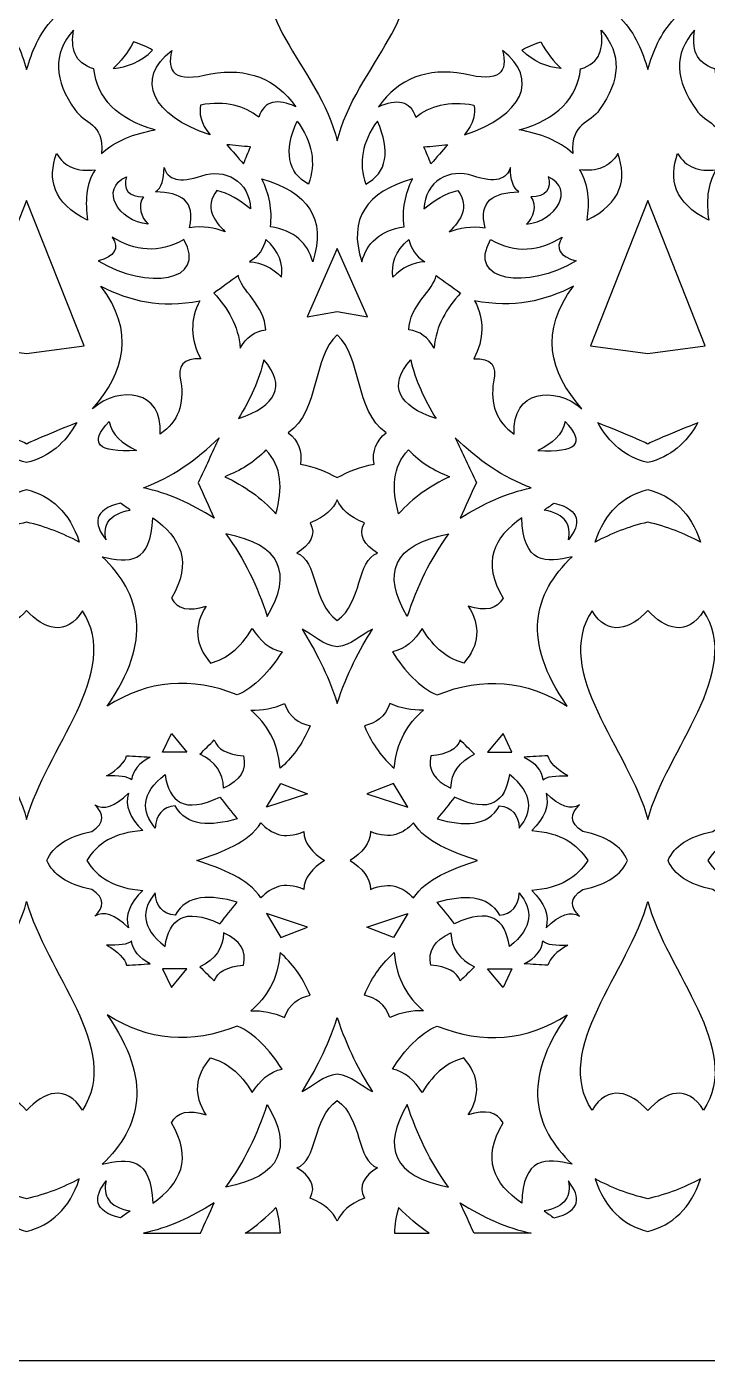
# Model space of a CAD drawing. Header units: millimetres. Extents: x -515 to 485, y -490 to 510.
# Drawn here: x -161 to 160, y -490 to 139 of the extents above; entities that cross this region are included whole.
import ezdxf

# ---------------------------------------------------------------- set-up
doc = ezdxf.new("R2010")
doc.units = ezdxf.units.MM
doc.layers.add('Plan 1', color=7, linetype='Continuous')

msp = doc.modelspace()

# ---------------------------------------------------------------- linework, layer by layer
at = {"layer": 'Plan 1', "color": 17}
for points, knots in [([(-514.78, 509.77), (-514.78, 509.77), (485.22, 509.77), (485.22, 509.77), (485.22, 509.77), (485.22, 509.77), (485.22, -490.23), (485.22, -490.23), (485.22, -490.23), (485.22, -490.23), (-514.78, -490.23), (-514.78, -490.23), (-514.78, -490.23), (-514.78, -490.23), (-514.78, 509.77), (-514.78, 509.77)], [0, 0, 0, 0, 0.2, 0.2, 0.2, 0.2, 0.4, 0.4, 0.4, 0.4, 0.6, 0.6, 0.6, 0.6, 1, 1, 1, 1]), ([(-14.78, 165.11), (-8.68, 157.32), (4.66, 156.76), (10.3, 171.45), (10.3, 171.45), (33.6, 149.54), (-6.76, 119.37), (-14.78, 85.06), (-14.78, 85.06), (-22.8, 119.37), (-63.15, 149.54), (-39.87, 171.45), (-39.87, 171.45), (-34.21, 156.76), (-20.89, 157.32), (-14.78, 165.11)], [0, 0, 0, 0, 0.2, 0.2, 0.2, 0.2, 0.4, 0.4, 0.4, 0.4, 0.6, 0.6, 0.6, 0.6, 1, 1, 1, 1]), ([(-161.45, 149.57), (-158.51, 146.48), (-154.88, 143.83), (-148.78, 142.81), (-148.78, 142.81), (-155.8, 135.46), (-158.89, 127.18), (-161.45, 118.76), (-161.45, 118.76), (-164, 127.18), (-167.09, 135.46), (-174.11, 142.81), (-174.11, 142.81), (-168.01, 143.83), (-164.38, 146.48), (-161.45, 149.57)], [0, 0, 0, 0, 0.2, 0.2, 0.2, 0.2, 0.4, 0.4, 0.4, 0.4, 0.6, 0.6, 0.6, 0.6, 1, 1, 1, 1]), ([(131.89, 149.57), (134.82, 146.48), (138.45, 143.83), (144.56, 142.81), (144.56, 142.81), (137.54, 135.46), (134.43, 127.18), (131.89, 118.76), (131.89, 118.76), (129.34, 127.18), (126.23, 135.46), (119.21, 142.81), (119.21, 142.81), (125.32, 143.83), (128.95, 146.48), (131.89, 149.57)], [0, 0, 0, 0, 0.2, 0.2, 0.2, 0.2, 0.4, 0.4, 0.4, 0.4, 0.6, 0.6, 0.6, 0.6, 1, 1, 1, 1]), ([(-139.34, 137.36), (-140.64, 128.89), (-139.1, 121.9), (-129.69, 118.98), (-129.69, 118.98), (-128.03, 105.19), (-118.88, 95.32), (-100.71, 90.23), (-100.71, 90.23), (-110.74, 88.54), (-119.42, 85.14), (-126.04, 79.1), (-126.04, 79.1), (-124.94, 94.05), (-134.44, 92.96), (-138.63, 99.86), (-138.63, 99.86), (-148.52, 113.52), (-149.37, 126.09), (-139.34, 137.36)], [0, 0, 0, 0, 0.166667, 0.166667, 0.166667, 0.166667, 0.333333, 0.333333, 0.333333, 0.333333, 0.5, 0.5, 0.5, 0.5, 0.666667, 0.666667, 0.666667, 0.666667, 1, 1, 1, 1]), ([(109.79, 137.36), (111.08, 128.89), (109.54, 121.9), (100.13, 118.98), (100.13, 118.98), (98.47, 105.19), (89.33, 95.32), (71.14, 90.23), (71.14, 90.23), (81.18, 88.54), (89.85, 85.14), (96.48, 79.1), (96.48, 79.1), (95.39, 94.05), (104.87, 92.96), (109.06, 99.86), (109.06, 99.86), (118.96, 113.52), (119.83, 126.09), (109.79, 137.36)], [0, 0, 0, 0, 0.166667, 0.166667, 0.166667, 0.166667, 0.333333, 0.333333, 0.333333, 0.333333, 0.5, 0.5, 0.5, 0.5, 0.666667, 0.666667, 0.666667, 0.666667, 1, 1, 1, 1]), ([(153.98, 137.36), (152.69, 128.89), (154.24, 121.9), (163.64, 118.98), (163.64, 118.98), (165.3, 105.19), (174.45, 95.32), (192.63, 90.23), (192.63, 90.23), (182.6, 88.54), (173.92, 85.14), (167.29, 79.1), (167.29, 79.1), (168.38, 94.05), (158.9, 92.96), (154.71, 99.86), (154.71, 99.86), (144.81, 113.52), (143.95, 126.09), (153.98, 137.36)], [0, 0, 0, 0, 0.166667, 0.166667, 0.166667, 0.166667, 0.333333, 0.333333, 0.333333, 0.333333, 0.5, 0.5, 0.5, 0.5, 0.666667, 0.666667, 0.666667, 0.666667, 1, 1, 1, 1]), ([(-110.92, 131.74), (-107.29, 130.66), (-104.38, 129.34), (-101.99, 127.89), (-101.99, 127.89), (-107.63, 122.11), (-113.95, 119.89), (-120.57, 119.29), (-120.57, 119.29), (-117.14, 122.42), (-113.85, 126.36), (-110.92, 131.74)], [0, 0, 0, 0, 0.25, 0.25, 0.25, 0.25, 0.5, 0.5, 0.5, 0.5, 1, 1, 1, 1]), ([(-92.87, 127.73), (-110.36, 114.22), (-102.52, 97.11), (-74.82, 87.86), (-74.82, 87.86), (-79.5, 93.45), (-79.97, 98.17), (-79.36, 101.94), (-79.36, 101.94), (-67.18, 104.29), (-58.68, 101.46), (-51.84, 96.32), (-51.84, 96.32), (-49.11, 104.24), (-42.9, 105.12), (-34.34, 101.2), (-34.34, 101.2), (-43.82, 114.49), (-57.18, 119.66), (-74.46, 116.76), (-74.46, 116.76), (-91.79, 112.19), (-95.44, 117.67), (-92.87, 127.73)], [0, 0, 0, 0, 0.142857, 0.142857, 0.142857, 0.142857, 0.285714, 0.285714, 0.285714, 0.285714, 0.428571, 0.428571, 0.428571, 0.428571, 0.571429, 0.571429, 0.571429, 0.571429, 0.714286, 0.714286, 0.714286, 0.714286, 1, 1, 1, 1]), ([(63.3, 127.73), (80.81, 114.22), (72.96, 97.11), (45.25, 87.86), (45.25, 87.86), (49.94, 93.45), (50.41, 98.17), (49.81, 101.94), (49.81, 101.94), (37.63, 104.29), (29.12, 101.46), (22.28, 96.32), (22.28, 96.32), (19.55, 104.24), (13.35, 105.12), (4.78, 101.2), (4.78, 101.2), (14.26, 114.49), (27.63, 119.66), (44.89, 116.76), (44.89, 116.76), (62.24, 112.19), (65.89, 117.67), (63.3, 127.73)], [0, 0, 0, 0, 0.142857, 0.142857, 0.142857, 0.142857, 0.285714, 0.285714, 0.285714, 0.285714, 0.428571, 0.428571, 0.428571, 0.428571, 0.571429, 0.571429, 0.571429, 0.571429, 0.714286, 0.714286, 0.714286, 0.714286, 1, 1, 1, 1]), ([(81.35, 131.74), (77.73, 130.66), (74.83, 129.34), (72.42, 127.89), (72.42, 127.89), (78.07, 122.11), (84.39, 119.89), (91.01, 119.29), (91.01, 119.29), (87.59, 122.42), (84.29, 126.36), (81.35, 131.74)], [0, 0, 0, 0, 0.25, 0.25, 0.25, 0.25, 0.5, 0.5, 0.5, 0.5, 1, 1, 1, 1]), ([(-33.75, 94.43), (-40.09, 80.08), (-38.28, 70.16), (-28.33, 64.63), (-28.33, 64.63), (-24.7, 74.57), (-26.51, 84.5), (-33.75, 94.43)], [0, 0, 0, 0, 0.333333, 0.333333, 0.333333, 0.333333, 1, 1, 1, 1]), ([(4.19, 94.43), (10.53, 80.08), (8.72, 70.16), (-1.24, 64.63), (-1.24, 64.63), (-4.86, 74.57), (-3.05, 84.5), (4.19, 94.43)], [0, 0, 0, 0, 0.333333, 0.333333, 0.333333, 0.333333, 1, 1, 1, 1]), ([(-66.96, 83.27), (-63.23, 82.93), (-59.48, 82.58), (-55.75, 82.22), (-55.75, 82.22), (-56.84, 79.58), (-57.94, 76.91), (-59.04, 74.25), (-59.04, 74.25), (-61.69, 77.26), (-64.33, 80.27), (-66.96, 83.27)], [0, 0, 0, 0, 0.25, 0.25, 0.25, 0.25, 0.5, 0.5, 0.5, 0.5, 1, 1, 1, 1]), ([(37.4, 83.27), (33.66, 82.93), (29.92, 82.58), (26.18, 82.22), (26.18, 82.22), (27.29, 79.58), (28.39, 76.91), (29.49, 74.25), (29.49, 74.25), (32.13, 77.26), (34.77, 80.27), (37.4, 83.27)], [0, 0, 0, 0, 0.25, 0.25, 0.25, 0.25, 0.5, 0.5, 0.5, 0.5, 1, 1, 1, 1]), ([(-147.34, 79.06), (-151.59, 66.97), (-149.32, 56.03), (-132.68, 47.61), (-132.68, 47.61), (-133.8, 56.13), (-133.66, 64.33), (-129.11, 71.48), (-129.11, 71.48), (-137.45, 70.32), (-143.53, 72.85), (-147.34, 79.06)], [0, 0, 0, 0, 0.25, 0.25, 0.25, 0.25, 0.5, 0.5, 0.5, 0.5, 1, 1, 1, 1]), ([(117.78, 79.06), (122.04, 66.97), (119.76, 56.03), (103.12, 47.61), (103.12, 47.61), (104.23, 56.13), (104.1, 64.33), (99.56, 71.48), (99.56, 71.48), (107.89, 70.32), (113.97, 72.85), (117.78, 79.06)], [0, 0, 0, 0, 0.25, 0.25, 0.25, 0.25, 0.5, 0.5, 0.5, 0.5, 1, 1, 1, 1]), ([(145.99, 79.06), (141.73, 66.97), (144.01, 56.03), (160.66, 47.61), (160.66, 47.61), (159.54, 56.13), (159.67, 64.33), (164.21, 71.48), (164.21, 71.48), (155.88, 70.32), (149.81, 72.85), (145.99, 79.06)], [0, 0, 0, 0, 0.25, 0.25, 0.25, 0.25, 0.5, 0.5, 0.5, 0.5, 1, 1, 1, 1]), ([(-96.57, 72.51), (-96.5, 66.83), (-97.84, 62.97), (-100.57, 60.96), (-100.57, 60.96), (-88.46, 60.86), (-81.47, 56.61), (-84.59, 44.11), (-84.59, 44.11), (-78.01, 45.03), (-72.59, 44.01), (-67.68, 42.16), (-67.68, 42.16), (-73.28, 47.81), (-77.45, 53.73), (-71.68, 61.68), (-71.68, 61.68), (-66.04, 60.33), (-60.78, 57.1), (-55.69, 52.99), (-55.69, 52.99), (-56.25, 66.25), (-67.92, 72.4), (-78.79, 68.53), (-78.79, 68.53), (-89.52, 64.99), (-94.88, 66.88), (-96.57, 72.51)], [0, 0, 0, 0, 0.125, 0.125, 0.125, 0.125, 0.25, 0.25, 0.25, 0.25, 0.375, 0.375, 0.375, 0.375, 0.5, 0.5, 0.5, 0.5, 0.625, 0.625, 0.625, 0.625, 0.75, 0.75, 0.75, 0.75, 1, 1, 1, 1]), ([(67.01, 72.51), (66.93, 66.83), (68.27, 62.97), (71.01, 60.96), (71.01, 60.96), (58.9, 60.86), (51.9, 56.61), (55.04, 44.11), (55.04, 44.11), (48.45, 45.03), (43.02, 44.01), (38.13, 42.16), (38.13, 42.16), (43.71, 47.81), (47.88, 53.73), (42.13, 61.68), (42.13, 61.68), (36.47, 60.33), (31.21, 57.1), (26.13, 52.99), (26.13, 52.99), (26.7, 66.25), (38.35, 72.4), (49.24, 68.53), (49.24, 68.53), (59.96, 64.99), (65.32, 66.88), (67.01, 72.51)], [0, 0, 0, 0, 0.125, 0.125, 0.125, 0.125, 0.25, 0.25, 0.25, 0.25, 0.375, 0.375, 0.375, 0.375, 0.5, 0.5, 0.5, 0.5, 0.625, 0.625, 0.625, 0.625, 0.75, 0.75, 0.75, 0.75, 1, 1, 1, 1]), ([(-114.35, 68.18), (-127.23, 62.23), (-118.26, 47.23), (-104.12, 45.78), (-104.12, 45.78), (-107.21, 48.77), (-109.34, 54.4), (-106.27, 58.71), (-106.27, 58.71), (-113.23, 58.27), (-116.15, 62.63), (-114.35, 68.18)], [0, 0, 0, 0, 0.25, 0.25, 0.25, 0.25, 0.5, 0.5, 0.5, 0.5, 1, 1, 1, 1]), ([(-50.34, 67.1), (-46.9, 60.01), (-45.27, 52.56), (-46.35, 44.55), (-46.35, 44.55), (-34.89, 42.72), (-28.78, 36.8), (-26.35, 28.07), (-26.35, 28.07), (-19.79, 48.43), (-28.67, 60.99), (-50.34, 67.1)], [0, 0, 0, 0, 0.25, 0.25, 0.25, 0.25, 0.5, 0.5, 0.5, 0.5, 1, 1, 1, 1]), ([(20.79, 67.1), (17.34, 60.01), (15.73, 52.56), (16.79, 44.55), (16.79, 44.55), (5.33, 42.72), (-0.77, 36.8), (-3.2, 28.07), (-3.2, 28.07), (-9.77, 48.43), (-0.89, 60.99), (20.79, 67.1)], [0, 0, 0, 0, 0.25, 0.25, 0.25, 0.25, 0.5, 0.5, 0.5, 0.5, 1, 1, 1, 1]), ([(84.79, 68.18), (97.67, 62.23), (88.71, 47.23), (74.57, 45.78), (74.57, 45.78), (77.65, 48.77), (79.78, 54.4), (76.71, 58.71), (76.71, 58.71), (83.68, 58.27), (86.58, 62.63), (84.79, 68.18)], [0, 0, 0, 0, 0.25, 0.25, 0.25, 0.25, 0.5, 0.5, 0.5, 0.5, 1, 1, 1, 1]), ([(-134.34, -11.67), (-134.34, -11.67), (-161.45, -15.28), (-161.45, -15.28), (-161.45, -15.28), (-161.45, -15.28), (-188.56, -11.67), (-188.56, -11.67), (-188.56, -11.67), (-188.56, -11.67), (-161.45, 56.98), (-161.45, 56.98), (-161.45, 56.98), (-161.45, 56.98), (-134.34, -11.67), (-134.34, -11.67)], [0, 0, 0, 0, 0.2, 0.2, 0.2, 0.2, 0.4, 0.4, 0.4, 0.4, 0.6, 0.6, 0.6, 0.6, 1, 1, 1, 1]), ([(158.99, -11.67), (158.99, -11.67), (131.89, -15.28), (131.89, -15.28), (131.89, -15.28), (131.89, -15.28), (104.79, -11.67), (104.79, -11.67), (104.79, -11.67), (104.79, -11.67), (131.89, 56.98), (131.89, 56.98), (131.89, 56.98), (131.89, 56.98), (158.99, -11.67), (158.99, -11.67)], [0, 0, 0, 0, 0.2, 0.2, 0.2, 0.2, 0.4, 0.4, 0.4, 0.4, 0.6, 0.6, 0.6, 0.6, 1, 1, 1, 1]), ([(-127.67, 28.43), (-119.81, 30.55), (-117.58, 34.3), (-121.02, 39.63), (-121.02, 39.63), (-110.26, 33.24), (-99.11, 31.62), (-87.24, 38.55), (-87.24, 38.55), (-75.66, 18.37), (-104.6, 14.81), (-127.67, 28.43)], [0, 0, 0, 0, 0.25, 0.25, 0.25, 0.25, 0.5, 0.5, 0.5, 0.5, 1, 1, 1, 1]), ([(-41.03, 20.84), (-45.5, 25.32), (-50.52, 27.74), (-56.13, 28.07), (-56.13, 28.07), (-51.7, 30.8), (-49.6, 34.46), (-48.57, 38.55), (-48.57, 38.55), (-41.92, 32.91), (-40.33, 26.96), (-41.03, 20.84)], [0, 0, 0, 0, 0.25, 0.25, 0.25, 0.25, 0.5, 0.5, 0.5, 0.5, 1, 1, 1, 1]), ([(11.46, 20.84), (15.93, 25.32), (20.97, 27.74), (26.57, 28.07), (26.57, 28.07), (22.15, 30.8), (20.05, 34.46), (19.02, 38.55), (19.02, 38.55), (12.37, 32.91), (10.77, 26.96), (11.46, 20.84)], [0, 0, 0, 0, 0.25, 0.25, 0.25, 0.25, 0.5, 0.5, 0.5, 0.5, 1, 1, 1, 1]), ([(98.12, 28.43), (90.25, 30.55), (88.03, 34.3), (91.45, 39.63), (91.45, 39.63), (80.71, 33.24), (69.56, 31.62), (57.68, 38.55), (57.68, 38.55), (46.09, 18.37), (75.04, 14.81), (98.12, 28.43)], [0, 0, 0, 0, 0.25, 0.25, 0.25, 0.25, 0.5, 0.5, 0.5, 0.5, 1, 1, 1, 1]), ([(-14.78, 34.22), (-14.78, 34.22), (-0.54, 2.07), (-0.54, 2.07), (-0.54, 2.07), (-0.54, 2.07), (-14.78, 4.6), (-14.78, 4.6), (-14.78, 4.6), (-14.78, 4.6), (-29.02, 2.07), (-29.02, 2.07), (-29.02, 2.07), (-29.02, 2.07), (-14.78, 34.22), (-14.78, 34.22)], [0, 0, 0, 0, 0.2, 0.2, 0.2, 0.2, 0.4, 0.4, 0.4, 0.4, 0.6, 0.6, 0.6, 0.6, 1, 1, 1, 1]), ([(-73.02, 13.27), (-69.18, 16.04), (-65.3, 18.8), (-61.47, 21.57), (-61.47, 21.57), (-60.66, 14.92), (-48.77, 7.32), (-48.57, -4.08), (-48.57, -4.08), (-53.69, -4.67), (-57.71, -7.58), (-60.58, -12.75), (-60.58, -12.75), (-61.37, -1.89), (-66.58, 6.08), (-73.02, 13.27)], [0, 0, 0, 0, 0.2, 0.2, 0.2, 0.2, 0.4, 0.4, 0.4, 0.4, 0.6, 0.6, 0.6, 0.6, 1, 1, 1, 1]), ([(43.46, 13.27), (39.61, 16.04), (35.76, 18.8), (31.9, 21.57), (31.9, 21.57), (31.09, 14.92), (19.21, 7.32), (19.02, -4.08), (19.02, -4.08), (24.15, -4.67), (28.15, -7.58), (31.02, -12.75), (31.02, -12.75), (31.8, -1.89), (37.01, 6.08), (43.46, 13.27)], [0, 0, 0, 0, 0.2, 0.2, 0.2, 0.2, 0.4, 0.4, 0.4, 0.4, 0.6, 0.6, 0.6, 0.6, 1, 1, 1, 1]), ([(-79.25, -17.81), (-84.19, -8.43), (-84.34, 0.73), (-79.69, 9.65), (-79.69, 9.65), (-98.09, 5.98), (-113.02, 9.6), (-126.34, 16.52), (-126.34, 16.52), (-110.3, -4.76), (-114.77, -23.69), (-130.35, -41.3), (-130.35, -41.3), (-117.54, -30.24), (-96.96, -32.53), (-98.35, -53.22), (-98.35, -53.22), (-89.7, -47.46), (-87.07, -38.99), (-88.58, -28.65), (-88.58, -28.65), (-90.56, -20.9), (-87.45, -17.29), (-79.25, -17.81)], [0, 0, 0, 0, 0.142857, 0.142857, 0.142857, 0.142857, 0.285714, 0.285714, 0.285714, 0.285714, 0.428571, 0.428571, 0.428571, 0.428571, 0.571429, 0.571429, 0.571429, 0.571429, 0.714286, 0.714286, 0.714286, 0.714286, 1, 1, 1, 1]), ([(49.68, -17.81), (54.63, -8.43), (54.78, 0.73), (50.12, 9.65), (50.12, 9.65), (68.54, 5.98), (83.46, 9.6), (96.79, 16.52), (96.79, 16.52), (80.73, -4.76), (85.21, -23.69), (100.79, -41.3), (100.79, -41.3), (87.97, -30.24), (67.4, -32.53), (68.79, -53.22), (68.79, -53.22), (60.13, -47.46), (57.5, -38.99), (59.01, -28.65), (59.01, -28.65), (60.99, -20.9), (57.87, -17.29), (49.68, -17.81)], [0, 0, 0, 0, 0.142857, 0.142857, 0.142857, 0.142857, 0.285714, 0.285714, 0.285714, 0.285714, 0.428571, 0.428571, 0.428571, 0.428571, 0.571429, 0.571429, 0.571429, 0.571429, 0.714286, 0.714286, 0.714286, 0.714286, 1, 1, 1, 1]), ([(-14.78, -6.44), (-3.06, -16.84), (-6.59, -42.23), (8.31, -52.62), (8.31, -52.62), (3.58, -56.42), (1.67, -61.35), (2.59, -67.44), (2.59, -67.44), (-3.84, -68.53), (-9.48, -70.88), (-14.78, -73.8), (-14.78, -73.8), (-20.08, -70.88), (-25.73, -68.53), (-32.15, -67.44), (-32.15, -67.44), (-31.23, -61.35), (-33.13, -56.42), (-37.88, -52.62), (-37.88, -52.62), (-22.98, -42.23), (-26.51, -16.84), (-14.78, -6.44)], [0, 0, 0, 0, 0.142857, 0.142857, 0.142857, 0.142857, 0.285714, 0.285714, 0.285714, 0.285714, 0.428571, 0.428571, 0.428571, 0.428571, 0.571429, 0.571429, 0.571429, 0.571429, 0.714286, 0.714286, 0.714286, 0.714286, 1, 1, 1, 1]), ([(-49.46, -18.18), (-38.61, -30.76), (-43.51, -39.83), (-61.47, -45.98), (-61.47, -45.98), (-55.87, -36.93), (-51.66, -27.7), (-49.46, -18.18)], [0, 0, 0, 0, 0.333333, 0.333333, 0.333333, 0.333333, 1, 1, 1, 1]), ([(19.91, -18.18), (9.05, -30.76), (13.95, -39.83), (31.9, -45.98), (31.9, -45.98), (26.32, -36.93), (22.1, -27.7), (19.91, -18.18)], [0, 0, 0, 0, 0.333333, 0.333333, 0.333333, 0.333333, 1, 1, 1, 1]), ([(-161.45, -66.67), (-150.66, -64.1), (-143.09, -57.37), (-137.77, -47.79), (-137.77, -47.79), (-137.77, -47.79), (-161.45, -57.34), (-161.45, -57.83), (-161.45, -57.83), (-161.45, -57.34), (-185.12, -47.79), (-185.12, -47.79), (-185.12, -47.79), (-179.8, -57.37), (-172.24, -64.1), (-161.45, -66.67)], [0, 0, 0, 0, 0.2, 0.2, 0.2, 0.2, 0.4, 0.4, 0.4, 0.4, 0.6, 0.6, 0.6, 0.6, 1, 1, 1, 1]), ([(-122.49, -47.32), (-132.29, -57.58), (-127.98, -62.12), (-109.57, -60.93), (-109.57, -60.93), (-116.29, -57.79), (-121.27, -53.65), (-122.49, -47.32)], [0, 0, 0, 0, 0.333333, 0.333333, 0.333333, 0.333333, 1, 1, 1, 1]), ([(92.94, -47.32), (102.73, -57.58), (98.42, -62.12), (80.01, -60.93), (80.01, -60.93), (86.72, -57.79), (91.72, -53.65), (92.94, -47.32)], [0, 0, 0, 0, 0.333333, 0.333333, 0.333333, 0.333333, 1, 1, 1, 1]), ([(131.89, -66.67), (142.69, -64.1), (150.24, -57.37), (155.56, -47.79), (155.56, -47.79), (155.56, -47.79), (131.89, -57.34), (131.89, -57.83), (131.89, -57.83), (131.89, -57.34), (108.22, -47.79), (108.22, -47.79), (108.22, -47.79), (113.54, -57.37), (121.08, -64.1), (131.89, -66.67)], [0, 0, 0, 0, 0.2, 0.2, 0.2, 0.2, 0.4, 0.4, 0.4, 0.4, 0.6, 0.6, 0.6, 0.6, 1, 1, 1, 1]), ([(-70.49, -54.96), (-81.34, -65.53), (-93.15, -73.77), (-106.33, -78.62), (-106.33, -78.62), (-94.76, -81.02), (-83.66, -86.08), (-72.84, -92.94), (-72.84, -92.94), (-75.4, -87.37), (-77.93, -81.79), (-80.48, -76.22), (-80.48, -76.22), (-77.15, -69.13), (-73.82, -62.04), (-70.49, -54.96)], [0, 0, 0, 0, 0.2, 0.2, 0.2, 0.2, 0.4, 0.4, 0.4, 0.4, 0.6, 0.6, 0.6, 0.6, 1, 1, 1, 1]), ([(40.94, -54.96), (51.78, -65.53), (63.58, -73.77), (76.78, -78.62), (76.78, -78.62), (65.2, -81.02), (54.08, -86.08), (43.29, -92.94), (43.29, -92.94), (45.83, -87.37), (48.38, -81.79), (50.92, -76.22), (50.92, -76.22), (47.59, -69.13), (44.27, -62.04), (40.94, -54.96)], [0, 0, 0, 0, 0.2, 0.2, 0.2, 0.2, 0.4, 0.4, 0.4, 0.4, 0.6, 0.6, 0.6, 0.6, 1, 1, 1, 1]), ([(-67.86, -73.35), (-60.7, -70.52), (-54.03, -66.71), (-48.45, -60.7), (-48.45, -60.7), (-40.73, -68.58), (-40.53, -79.09), (-43.76, -90.8), (-43.76, -90.8), (-50.62, -83.39), (-58.64, -77.58), (-67.86, -73.35)], [0, 0, 0, 0, 0.25, 0.25, 0.25, 0.25, 0.5, 0.5, 0.5, 0.5, 1, 1, 1, 1]), ([(38.29, -73.35), (31.14, -70.52), (24.48, -66.71), (18.9, -60.7), (18.9, -60.7), (11.16, -68.58), (10.97, -79.09), (14.2, -90.8), (14.2, -90.8), (21.05, -83.39), (29.09, -77.58), (38.29, -73.35)], [0, 0, 0, 0, 0.25, 0.25, 0.25, 0.25, 0.5, 0.5, 0.5, 0.5, 1, 1, 1, 1]), ([(-161.45, -94.84), (-152.29, -96.87), (-144.19, -100.23), (-136.61, -104.18), (-136.61, -104.18), (-141.14, -90.12), (-149.85, -82.54), (-161.45, -79.33), (-161.45, -79.33), (-173.04, -82.54), (-181.75, -90.12), (-186.28, -104.18), (-186.28, -104.18), (-178.7, -100.23), (-170.61, -96.87), (-161.45, -94.84)], [0, 0, 0, 0, 0.2, 0.2, 0.2, 0.2, 0.4, 0.4, 0.4, 0.4, 0.6, 0.6, 0.6, 0.6, 1, 1, 1, 1]), ([(131.89, -94.84), (141.05, -96.87), (149.14, -100.23), (156.73, -104.18), (156.73, -104.18), (152.2, -90.12), (143.47, -82.54), (131.89, -79.33), (131.89, -79.33), (120.3, -82.54), (111.58, -90.12), (107.04, -104.18), (107.04, -104.18), (114.64, -100.23), (122.72, -96.87), (131.89, -94.84)], [0, 0, 0, 0, 0.2, 0.2, 0.2, 0.2, 0.4, 0.4, 0.4, 0.4, 0.6, 0.6, 0.6, 0.6, 1, 1, 1, 1]), ([(-123.97, -103.22), (-129.95, -95.45), (-130.05, -89.07), (-117.2, -85.79), (-117.2, -85.79), (-115.65, -86.88), (-114.07, -88.01), (-112.52, -89.11), (-112.52, -89.11), (-122.95, -90.96), (-125.3, -96.27), (-123.97, -103.22)], [0, 0, 0, 0, 0.25, 0.25, 0.25, 0.25, 0.5, 0.5, 0.5, 0.5, 1, 1, 1, 1]), ([(-14.78, -84.34), (-12.73, -88.44), (-9.48, -92.28), (-1.93, -95.1), (-1.93, -95.1), (-5.16, -100.96), (-1.93, -105.5), (4.24, -109.45), (4.24, -109.45), (-5.63, -112.87), (-2.85, -132.55), (-14.78, -141.23), (-14.78, -141.23), (-26.71, -132.55), (-23.93, -112.87), (-33.81, -109.45), (-33.81, -109.45), (-27.63, -105.5), (-24.4, -100.96), (-27.63, -95.1), (-27.63, -95.1), (-20.08, -92.28), (-16.83, -88.44), (-14.78, -84.34)], [0, 0, 0, 0, 0.142857, 0.142857, 0.142857, 0.142857, 0.285714, 0.285714, 0.285714, 0.285714, 0.428571, 0.428571, 0.428571, 0.428571, 0.571429, 0.571429, 0.571429, 0.571429, 0.714286, 0.714286, 0.714286, 0.714286, 1, 1, 1, 1]), ([(94.41, -103.22), (100.38, -95.45), (100.48, -89.07), (87.65, -85.79), (87.65, -85.79), (86.08, -86.88), (84.52, -88.01), (82.95, -89.11), (82.95, -89.11), (93.38, -90.96), (95.73, -96.27), (94.41, -103.22)], [0, 0, 0, 0, 0.25, 0.25, 0.25, 0.25, 0.5, 0.5, 0.5, 0.5, 1, 1, 1, 1]), ([(-101.92, -92.71), (-102.49, -114.43), (-113.37, -114.31), (-125.74, -111.09), (-125.74, -111.09), (-107.47, -128.73), (-101.69, -150.54), (-123.39, -181.55), (-123.39, -181.55), (-104.08, -169.31), (-83.61, -167.55), (-61.97, -176.3), (-61.97, -176.3), (-53.59, -172.77), (-46.85, -165.28), (-40.83, -156), (-40.83, -156), (-46.85, -154.86), (-51.26, -150.64), (-54.93, -145.03), (-54.93, -145.03), (-60.66, -154.49), (-67.32, -159.42), (-74.62, -161.25), (-74.62, -161.25), (-81.96, -152.67), (-82.64, -143.74), (-76.67, -134.5), (-76.67, -134.5), (-84.89, -137.06), (-90.38, -135.78), (-93.11, -130.68), (-93.11, -130.68), (-82.84, -113.72), (-88.7, -102.01), (-101.92, -92.71)], [0, 0, 0, 0, 0.1, 0.1, 0.1, 0.1, 0.2, 0.2, 0.2, 0.2, 0.3, 0.3, 0.3, 0.3, 0.4, 0.4, 0.4, 0.4, 0.5, 0.5, 0.5, 0.5, 0.6, 0.6, 0.6, 0.6, 0.7, 0.7, 0.7, 0.7, 0.8, 0.8, 0.8, 0.8, 1, 1, 1, 1]), ([(72.37, -92.71), (72.93, -114.43), (83.81, -114.31), (96.17, -111.09), (96.17, -111.09), (77.9, -128.73), (72.12, -150.54), (93.82, -181.55), (93.82, -181.55), (74.53, -169.31), (54.06, -167.55), (32.41, -176.3), (32.41, -176.3), (24.04, -172.77), (17.28, -165.28), (11.26, -156), (11.26, -156), (17.28, -154.86), (21.69, -150.64), (25.36, -145.03), (25.36, -145.03), (31.09, -154.49), (37.75, -159.42), (45.05, -161.25), (45.05, -161.25), (52.39, -152.67), (53.08, -143.74), (47.11, -134.5), (47.11, -134.5), (55.33, -137.06), (60.82, -135.78), (63.56, -130.68), (63.56, -130.68), (53.27, -113.72), (59.15, -102.01), (72.37, -92.71)], [0, 0, 0, 0, 0.1, 0.1, 0.1, 0.1, 0.2, 0.2, 0.2, 0.2, 0.3, 0.3, 0.3, 0.3, 0.4, 0.4, 0.4, 0.4, 0.5, 0.5, 0.5, 0.5, 0.6, 0.6, 0.6, 0.6, 0.7, 0.7, 0.7, 0.7, 0.8, 0.8, 0.8, 0.8, 1, 1, 1, 1]), ([(-67.38, -100.3), (-41.09, -105.42), (-35.78, -118.89), (-47.81, -139.31), (-47.81, -139.31), (-52.37, -125.3), (-58.64, -112.17), (-67.38, -100.3)], [0, 0, 0, 0, 0.333333, 0.333333, 0.333333, 0.333333, 1, 1, 1, 1]), ([(37.82, -100.3), (11.54, -105.42), (6.22, -118.89), (18.26, -139.31), (18.26, -139.31), (22.83, -125.3), (29.09, -112.17), (37.82, -100.3)], [0, 0, 0, 0, 0.333333, 0.333333, 0.333333, 0.333333, 1, 1, 1, 1]), ([(-161.45, -136.41), (-153.47, -145.42), (-142.64, -149.08), (-135.14, -136.66), (-135.14, -136.66), (-115.99, -165.17), (-152.67, -202.27), (-161.45, -235.06), (-161.45, -235.06), (-170.23, -202.27), (-206.9, -165.17), (-187.75, -136.66), (-187.75, -136.66), (-180.26, -149.08), (-169.43, -145.42), (-161.45, -136.41)], [0, 0, 0, 0, 0.2, 0.2, 0.2, 0.2, 0.4, 0.4, 0.4, 0.4, 0.6, 0.6, 0.6, 0.6, 1, 1, 1, 1]), ([(131.89, -136.41), (139.87, -145.42), (150.7, -149.08), (158.2, -136.66), (158.2, -136.66), (177.34, -165.17), (140.66, -202.27), (131.89, -235.06), (131.89, -235.06), (123.12, -202.27), (86.43, -165.17), (105.57, -136.66), (105.57, -136.66), (113.07, -149.08), (123.9, -145.42), (131.89, -136.41)], [0, 0, 0, 0, 0.2, 0.2, 0.2, 0.2, 0.4, 0.4, 0.4, 0.4, 0.6, 0.6, 0.6, 0.6, 1, 1, 1, 1]), ([(-14.78, -153.62), (-7.92, -152.83), (-3.69, -148.04), (1.86, -145.26), (1.86, -145.26), (-4.33, -155.15), (-10.17, -166.01), (-14.78, -180.36), (-14.78, -180.36), (-19.39, -166.01), (-25.23, -155.15), (-31.41, -145.26), (-31.41, -145.26), (-25.87, -148.04), (-21.64, -152.83), (-14.78, -153.62)], [0, 0, 0, 0, 0.2, 0.2, 0.2, 0.2, 0.4, 0.4, 0.4, 0.4, 0.6, 0.6, 0.6, 0.6, 1, 1, 1, 1]), ([(-39.66, -180.36), (-44.94, -182.68), (-50.22, -183.72), (-55.51, -183.48), (-55.51, -183.48), (-48.17, -189.85), (-42.78, -198.19), (-41.71, -210.94), (-41.71, -210.94), (-36.36, -206.07), (-31.37, -200.21), (-27.61, -190.87), (-27.61, -190.87), (-32.93, -189.52), (-37.44, -186.82), (-39.66, -180.36)], [0, 0, 0, 0, 0.2, 0.2, 0.2, 0.2, 0.4, 0.4, 0.4, 0.4, 0.6, 0.6, 0.6, 0.6, 1, 1, 1, 1]), ([(10.09, -180.36), (15.37, -182.68), (20.66, -183.72), (25.95, -183.48), (25.95, -183.48), (18.61, -189.85), (13.22, -198.19), (12.14, -210.94), (12.14, -210.94), (6.8, -206.07), (1.81, -200.21), (-1.96, -190.87), (-1.96, -190.87), (3.38, -189.52), (7.88, -186.82), (10.09, -180.36)], [0, 0, 0, 0, 0.2, 0.2, 0.2, 0.2, 0.4, 0.4, 0.4, 0.4, 0.6, 0.6, 0.6, 0.6, 1, 1, 1, 1]), ([(-93.11, -194.47), (-93.11, -194.47), (-97.24, -203.31), (-97.24, -203.31), (-97.24, -203.31), (-97.24, -203.31), (-85.77, -203.31), (-85.77, -203.31), (-85.77, -203.31), (-85.77, -203.31), (-93.11, -194.47), (-93.11, -194.47)], [0, 0, 0, 0, 0.25, 0.25, 0.25, 0.25, 0.5, 0.5, 0.5, 0.5, 1, 1, 1, 1]), ([(63.56, -194.47), (63.56, -194.47), (67.67, -203.31), (67.67, -203.31), (67.67, -203.31), (67.67, -203.31), (56.21, -203.31), (56.21, -203.31), (56.21, -203.31), (56.21, -203.31), (63.56, -194.47), (63.56, -194.47)], [0, 0, 0, 0, 0.25, 0.25, 0.25, 0.25, 0.5, 0.5, 0.5, 0.5, 1, 1, 1, 1]), ([(-68.44, -220.26), (-60.59, -216.75), (-57.47, -211.66), (-59.04, -204.98), (-59.04, -204.98), (-66.78, -204.41), (-71.37, -201.94), (-72.84, -197.56), (-72.84, -197.56), (-75.1, -199.79), (-77.35, -202.02), (-79.6, -204.25), (-79.6, -204.25), (-72.36, -207.69), (-68.64, -213.01), (-68.44, -220.26)], [0, 0, 0, 0, 0.2, 0.2, 0.2, 0.2, 0.4, 0.4, 0.4, 0.4, 0.6, 0.6, 0.6, 0.6, 1, 1, 1, 1]), ([(38.88, -220.26), (31.04, -216.75), (27.91, -211.66), (29.48, -204.98), (29.48, -204.98), (37.21, -204.41), (41.82, -201.94), (43.29, -197.56), (43.29, -197.56), (45.54, -199.79), (47.79, -202.02), (50.04, -204.25), (50.04, -204.25), (42.8, -207.69), (39.07, -213.01), (38.88, -220.26)], [0, 0, 0, 0, 0.2, 0.2, 0.2, 0.2, 0.4, 0.4, 0.4, 0.4, 0.6, 0.6, 0.6, 0.6, 1, 1, 1, 1]), ([(-103.1, -205.68), (-106.83, -205.45), (-110.54, -205.22), (-114.27, -204.98), (-114.27, -204.98), (-115.05, -208.16), (-118.18, -211.33), (-123.67, -214.53), (-123.67, -214.53), (-118.28, -214.46), (-113.37, -214.59), (-111.92, -216.44), (-111.92, -216.44), (-111.34, -211.9), (-108.38, -208.32), (-103.1, -205.68)], [0, 0, 0, 0, 0.2, 0.2, 0.2, 0.2, 0.4, 0.4, 0.4, 0.4, 0.6, 0.6, 0.6, 0.6, 1, 1, 1, 1]), ([(73.55, -205.68), (77.27, -205.45), (80.99, -205.22), (84.71, -204.98), (84.71, -204.98), (85.5, -208.16), (88.63, -211.33), (94.11, -214.53), (94.11, -214.53), (88.72, -214.46), (83.82, -214.59), (82.36, -216.44), (82.36, -216.44), (81.77, -211.9), (78.84, -208.32), (73.55, -205.68)], [0, 0, 0, 0, 0.2, 0.2, 0.2, 0.2, 0.4, 0.4, 0.4, 0.4, 0.6, 0.6, 0.6, 0.6, 1, 1, 1, 1]), ([(-96.06, -213.82), (-107.77, -222.96), (-107.07, -231.25), (-100.77, -239.13), (-100.77, -239.13), (-100.37, -232.76), (-97.24, -229.25), (-91.35, -228.62), (-91.35, -228.62), (-85.75, -238.64), (-74.64, -238.2), (-61.97, -234.84), (-61.97, -234.84), (-64.72, -231.42), (-67.46, -227.99), (-70.21, -224.55), (-70.21, -224.55), (-86.97, -232.48), (-94.18, -226.92), (-96.06, -213.82)], [0, 0, 0, 0, 0.166667, 0.166667, 0.166667, 0.166667, 0.333333, 0.333333, 0.333333, 0.333333, 0.5, 0.5, 0.5, 0.5, 0.666667, 0.666667, 0.666667, 0.666667, 1, 1, 1, 1]), ([(66.5, -213.82), (78.2, -222.96), (77.52, -231.25), (71.2, -239.13), (71.2, -239.13), (70.81, -232.76), (67.67, -229.25), (61.8, -228.62), (61.8, -228.62), (56.19, -238.64), (45.08, -238.2), (32.41, -234.84), (32.41, -234.84), (35.16, -231.42), (37.9, -227.99), (40.64, -224.55), (40.64, -224.55), (57.4, -232.48), (64.62, -226.92), (66.5, -213.82)], [0, 0, 0, 0, 0.166667, 0.166667, 0.166667, 0.166667, 0.333333, 0.333333, 0.333333, 0.333333, 0.5, 0.5, 0.5, 0.5, 0.666667, 0.666667, 0.666667, 0.666667, 1, 1, 1, 1]), ([(-41.41, -218.11), (-41.41, -218.11), (-48.17, -229.34), (-48.17, -229.34), (-48.17, -229.34), (-48.17, -229.34), (-28.78, -222.9), (-28.78, -222.9), (-28.78, -222.9), (-28.78, -222.9), (-41.41, -218.11), (-41.41, -218.11)], [0, 0, 0, 0, 0.25, 0.25, 0.25, 0.25, 0.5, 0.5, 0.5, 0.5, 1, 1, 1, 1]), ([(11.85, -218.11), (11.85, -218.11), (18.61, -229.34), (18.61, -229.34), (18.61, -229.34), (18.61, -229.34), (-0.79, -222.9), (-0.79, -222.9), (-0.79, -222.9), (-0.79, -222.9), (11.85, -218.11), (11.85, -218.11)], [0, 0, 0, 0, 0.25, 0.25, 0.25, 0.25, 0.5, 0.5, 0.5, 0.5, 1, 1, 1, 1]), ([(-133.08, -254.42), (-128.17, -246.54), (-120.15, -241.19), (-106.63, -240.33), (-106.63, -240.33), (-112.8, -234.42), (-115.05, -228.54), (-113.39, -222.65), (-113.39, -222.65), (-119.85, -228.94), (-125.14, -230.78), (-129.25, -228.14), (-129.25, -228.14), (-124.94, -232.37), (-124.07, -236.59), (-130.73, -240.8), (-130.73, -240.8), (-142.24, -243.04), (-149, -247.72), (-151.87, -254.42), (-151.87, -254.42), (-149, -261.12), (-142.24, -265.8), (-130.73, -268.04), (-130.73, -268.04), (-124.07, -272.26), (-124.94, -276.47), (-129.25, -280.69), (-129.25, -280.69), (-125.14, -278.06), (-119.85, -279.9), (-113.39, -286.19), (-113.39, -286.19), (-115.05, -280.3), (-112.8, -274.4), (-106.63, -268.51), (-106.63, -268.51), (-120.15, -267.65), (-128.17, -262.28), (-133.08, -254.42)], [0, 0, 0, 0, 0.090909, 0.090909, 0.090909, 0.090909, 0.181818, 0.181818, 0.181818, 0.181818, 0.272727, 0.272727, 0.272727, 0.272727, 0.363636, 0.363636, 0.363636, 0.363636, 0.454545, 0.454545, 0.454545, 0.454545, 0.545455, 0.545455, 0.545455, 0.545455, 0.636364, 0.636364, 0.636364, 0.636364, 0.727273, 0.727273, 0.727273, 0.727273, 0.818182, 0.818182, 0.818182, 0.818182, 1, 1, 1, 1]), ([(103.52, -254.42), (98.61, -246.54), (90.6, -241.19), (77.07, -240.33), (77.07, -240.33), (83.24, -234.42), (85.5, -228.54), (83.83, -222.65), (83.83, -222.65), (90.3, -228.94), (95.58, -230.78), (99.7, -228.14), (99.7, -228.14), (95.39, -232.37), (94.51, -236.59), (101.17, -240.8), (101.17, -240.8), (112.68, -243.04), (119.43, -247.72), (122.32, -254.42), (122.32, -254.42), (119.43, -261.12), (112.68, -265.8), (101.17, -268.04), (101.17, -268.04), (94.51, -272.26), (95.39, -276.47), (99.7, -280.69), (99.7, -280.69), (95.58, -278.06), (90.3, -279.9), (83.83, -286.19), (83.83, -286.19), (85.5, -280.3), (83.24, -274.4), (77.07, -268.51), (77.07, -268.51), (90.6, -267.65), (98.61, -262.28), (103.52, -254.42)], [0, 0, 0, 0, 0.090909, 0.090909, 0.090909, 0.090909, 0.181818, 0.181818, 0.181818, 0.181818, 0.272727, 0.272727, 0.272727, 0.272727, 0.363636, 0.363636, 0.363636, 0.363636, 0.454545, 0.454545, 0.454545, 0.454545, 0.545455, 0.545455, 0.545455, 0.545455, 0.636364, 0.636364, 0.636364, 0.636364, 0.727273, 0.727273, 0.727273, 0.727273, 0.818182, 0.818182, 0.818182, 0.818182, 1, 1, 1, 1]), ([(160.26, -254.42), (165.17, -246.54), (173.17, -241.19), (186.7, -240.33), (186.7, -240.33), (180.53, -234.42), (178.28, -228.54), (179.94, -222.65), (179.94, -222.65), (173.48, -228.94), (168.19, -230.78), (164.08, -228.14), (164.08, -228.14), (168.39, -232.37), (169.27, -236.59), (162.61, -240.8), (162.61, -240.8), (151.1, -243.04), (144.34, -247.72), (141.45, -254.42), (141.45, -254.42), (144.34, -261.12), (151.1, -265.8), (162.61, -268.04), (162.61, -268.04), (169.27, -272.26), (168.39, -276.47), (164.08, -280.69), (164.08, -280.69), (168.19, -278.06), (173.48, -279.9), (179.94, -286.19), (179.94, -286.19), (178.28, -280.3), (180.53, -274.4), (186.7, -268.51), (186.7, -268.51), (173.17, -267.65), (165.17, -262.28), (160.26, -254.42)], [0, 0, 0, 0, 0.090909, 0.090909, 0.090909, 0.090909, 0.181818, 0.181818, 0.181818, 0.181818, 0.272727, 0.272727, 0.272727, 0.272727, 0.363636, 0.363636, 0.363636, 0.363636, 0.454545, 0.454545, 0.454545, 0.454545, 0.545455, 0.545455, 0.545455, 0.545455, 0.636364, 0.636364, 0.636364, 0.636364, 0.727273, 0.727273, 0.727273, 0.727273, 0.818182, 0.818182, 0.818182, 0.818182, 1, 1, 1, 1]), ([(-50.8, -236.73), (-56.75, -246), (-68.81, -250.29), (-81.08, -254.42), (-81.08, -254.42), (-68.81, -258.54), (-56.75, -262.84), (-50.8, -272.1), (-50.8, -272.1), (-45.98, -267.12), (-40.09, -264.08), (-30.54, -268.04), (-30.54, -268.04), (-30.4, -262.43), (-26.47, -258.12), (-20.84, -254.42), (-20.84, -254.42), (-26.47, -250.72), (-30.4, -246.42), (-30.54, -240.8), (-30.54, -240.8), (-40.09, -244.74), (-45.98, -241.73), (-50.8, -236.73)], [0, 0, 0, 0, 0.142857, 0.142857, 0.142857, 0.142857, 0.285714, 0.285714, 0.285714, 0.285714, 0.428571, 0.428571, 0.428571, 0.428571, 0.571429, 0.571429, 0.571429, 0.571429, 0.714286, 0.714286, 0.714286, 0.714286, 1, 1, 1, 1]), ([(21.25, -236.73), (27.18, -246), (39.25, -250.29), (51.51, -254.42), (51.51, -254.42), (39.25, -258.54), (27.18, -262.84), (21.25, -272.1), (21.25, -272.1), (16.41, -267.12), (10.53, -264.08), (0.98, -268.04), (0.98, -268.04), (0.83, -262.43), (-3.09, -258.12), (-8.72, -254.42), (-8.72, -254.42), (-3.09, -250.72), (0.83, -246.42), (0.98, -240.8), (0.98, -240.8), (10.53, -244.74), (16.41, -241.73), (21.25, -236.73)], [0, 0, 0, 0, 0.142857, 0.142857, 0.142857, 0.142857, 0.285714, 0.285714, 0.285714, 0.285714, 0.428571, 0.428571, 0.428571, 0.428571, 0.571429, 0.571429, 0.571429, 0.571429, 0.714286, 0.714286, 0.714286, 0.714286, 1, 1, 1, 1]), ([(-96.06, -295.03), (-107.77, -285.86), (-107.07, -277.59), (-100.77, -269.71), (-100.77, -269.71), (-100.37, -276.07), (-97.24, -279.57), (-91.35, -280.22), (-91.35, -280.22), (-85.75, -270.2), (-74.64, -270.64), (-61.97, -274.01), (-61.97, -274.01), (-64.72, -277.43), (-67.46, -280.85), (-70.21, -284.27), (-70.21, -284.27), (-86.97, -276.36), (-94.18, -281.92), (-96.06, -295.03)], [0, 0, 0, 0, 0.166667, 0.166667, 0.166667, 0.166667, 0.333333, 0.333333, 0.333333, 0.333333, 0.5, 0.5, 0.5, 0.5, 0.666667, 0.666667, 0.666667, 0.666667, 1, 1, 1, 1]), ([(66.5, -295.03), (78.2, -285.86), (77.52, -277.59), (71.2, -269.71), (71.2, -269.71), (70.81, -276.07), (67.67, -279.57), (61.8, -280.22), (61.8, -280.22), (56.19, -270.2), (45.08, -270.64), (32.41, -274.01), (32.41, -274.01), (35.16, -277.43), (37.9, -280.85), (40.64, -284.27), (40.64, -284.27), (57.4, -276.36), (64.62, -281.92), (66.5, -295.03)], [0, 0, 0, 0, 0.166667, 0.166667, 0.166667, 0.166667, 0.333333, 0.333333, 0.333333, 0.333333, 0.5, 0.5, 0.5, 0.5, 0.666667, 0.666667, 0.666667, 0.666667, 1, 1, 1, 1]), ([(-161.45, -372.43), (-153.47, -363.43), (-142.64, -359.76), (-135.14, -372.19), (-135.14, -372.19), (-115.99, -343.68), (-152.67, -306.57), (-161.45, -273.77), (-161.45, -273.77), (-170.23, -306.57), (-206.9, -343.68), (-187.75, -372.19), (-187.75, -372.19), (-180.26, -359.76), (-169.43, -363.43), (-161.45, -372.43)], [0, 0, 0, 0, 0.2, 0.2, 0.2, 0.2, 0.4, 0.4, 0.4, 0.4, 0.6, 0.6, 0.6, 0.6, 1, 1, 1, 1]), ([(131.89, -372.43), (139.87, -363.43), (150.7, -359.76), (158.2, -372.19), (158.2, -372.19), (177.34, -343.68), (140.66, -306.57), (131.89, -273.77), (131.89, -273.77), (123.12, -306.57), (86.43, -343.68), (105.57, -372.19), (105.57, -372.19), (113.07, -359.76), (123.9, -363.43), (131.89, -372.43)], [0, 0, 0, 0, 0.2, 0.2, 0.2, 0.2, 0.4, 0.4, 0.4, 0.4, 0.6, 0.6, 0.6, 0.6, 1, 1, 1, 1]), ([(-41.41, -290.73), (-41.41, -290.73), (-48.17, -279.49), (-48.17, -279.49), (-48.17, -279.49), (-48.17, -279.49), (-28.78, -285.94), (-28.78, -285.94), (-28.78, -285.94), (-28.78, -285.94), (-41.41, -290.73), (-41.41, -290.73)], [0, 0, 0, 0, 0.25, 0.25, 0.25, 0.25, 0.5, 0.5, 0.5, 0.5, 1, 1, 1, 1]), ([(11.85, -290.73), (11.85, -290.73), (18.61, -279.49), (18.61, -279.49), (18.61, -279.49), (18.61, -279.49), (-0.79, -285.94), (-0.79, -285.94), (-0.79, -285.94), (-0.79, -285.94), (11.85, -290.73), (11.85, -290.73)], [0, 0, 0, 0, 0.25, 0.25, 0.25, 0.25, 0.5, 0.5, 0.5, 0.5, 1, 1, 1, 1]), ([(-68.44, -288.57), (-60.59, -292.07), (-57.47, -297.18), (-59.04, -303.86), (-59.04, -303.86), (-66.78, -304.42), (-71.37, -306.9), (-72.84, -311.26), (-72.84, -311.26), (-75.1, -309.04), (-77.35, -306.82), (-79.6, -304.58), (-79.6, -304.58), (-72.36, -301.16), (-68.64, -295.82), (-68.44, -288.57)], [0, 0, 0, 0, 0.2, 0.2, 0.2, 0.2, 0.4, 0.4, 0.4, 0.4, 0.6, 0.6, 0.6, 0.6, 1, 1, 1, 1]), ([(38.88, -288.57), (31.04, -292.07), (27.91, -297.18), (29.48, -303.86), (29.48, -303.86), (37.21, -304.42), (41.82, -306.9), (43.29, -311.26), (43.29, -311.26), (45.54, -309.04), (47.79, -306.82), (50.04, -304.58), (50.04, -304.58), (42.8, -301.16), (39.07, -295.82), (38.88, -288.57)], [0, 0, 0, 0, 0.2, 0.2, 0.2, 0.2, 0.4, 0.4, 0.4, 0.4, 0.6, 0.6, 0.6, 0.6, 1, 1, 1, 1]), ([(-103.1, -303.15), (-106.83, -303.39), (-110.54, -303.62), (-114.27, -303.86), (-114.27, -303.86), (-115.05, -300.69), (-118.18, -297.49), (-123.67, -294.31), (-123.67, -294.31), (-118.28, -294.39), (-113.37, -294.25), (-111.92, -292.4), (-111.92, -292.4), (-111.34, -296.94), (-108.38, -300.52), (-103.1, -303.15)], [0, 0, 0, 0, 0.2, 0.2, 0.2, 0.2, 0.4, 0.4, 0.4, 0.4, 0.6, 0.6, 0.6, 0.6, 1, 1, 1, 1]), ([(73.55, -303.15), (77.27, -303.39), (80.99, -303.62), (84.71, -303.86), (84.71, -303.86), (85.5, -300.69), (88.63, -297.49), (94.11, -294.31), (94.11, -294.31), (88.72, -294.39), (83.82, -294.25), (82.36, -292.4), (82.36, -292.4), (81.77, -296.94), (78.84, -300.52), (73.55, -303.15)], [0, 0, 0, 0, 0.2, 0.2, 0.2, 0.2, 0.4, 0.4, 0.4, 0.4, 0.6, 0.6, 0.6, 0.6, 1, 1, 1, 1]), ([(-39.66, -328.47), (-44.94, -326.16), (-50.22, -325.12), (-55.51, -325.37), (-55.51, -325.37), (-48.17, -318.99), (-42.78, -310.63), (-41.71, -297.9), (-41.71, -297.9), (-36.36, -302.76), (-31.37, -308.63), (-27.61, -317.96), (-27.61, -317.96), (-32.93, -319.32), (-37.44, -322.03), (-39.66, -328.47)], [0, 0, 0, 0, 0.2, 0.2, 0.2, 0.2, 0.4, 0.4, 0.4, 0.4, 0.6, 0.6, 0.6, 0.6, 1, 1, 1, 1]), ([(10.09, -328.47), (15.37, -326.16), (20.66, -325.12), (25.95, -325.37), (25.95, -325.37), (18.61, -318.99), (13.22, -310.63), (12.14, -297.9), (12.14, -297.9), (6.8, -302.76), (1.81, -308.63), (-1.96, -317.96), (-1.96, -317.96), (3.38, -319.32), (7.88, -322.03), (10.09, -328.47)], [0, 0, 0, 0, 0.2, 0.2, 0.2, 0.2, 0.4, 0.4, 0.4, 0.4, 0.6, 0.6, 0.6, 0.6, 1, 1, 1, 1]), ([(-93.11, -314.37), (-93.11, -314.37), (-97.24, -305.53), (-97.24, -305.53), (-97.24, -305.53), (-97.24, -305.53), (-85.77, -305.53), (-85.77, -305.53), (-85.77, -305.53), (-85.77, -305.53), (-93.11, -314.37), (-93.11, -314.37)], [0, 0, 0, 0, 0.25, 0.25, 0.25, 0.25, 0.5, 0.5, 0.5, 0.5, 1, 1, 1, 1]), ([(63.56, -314.37), (63.56, -314.37), (67.67, -305.53), (67.67, -305.53), (67.67, -305.53), (67.67, -305.53), (56.21, -305.53), (56.21, -305.53), (56.21, -305.53), (56.21, -305.53), (63.56, -314.37), (63.56, -314.37)], [0, 0, 0, 0, 0.25, 0.25, 0.25, 0.25, 0.5, 0.5, 0.5, 0.5, 1, 1, 1, 1]), ([(-101.92, -416.13), (-102.49, -394.42), (-113.37, -394.52), (-125.74, -397.74), (-125.74, -397.74), (-107.47, -380.12), (-101.69, -358.29), (-123.39, -327.27), (-123.39, -327.27), (-104.08, -339.54), (-83.61, -341.29), (-61.97, -332.54), (-61.97, -332.54), (-53.59, -336.07), (-46.85, -343.56), (-40.83, -352.84), (-40.83, -352.84), (-46.85, -353.99), (-51.26, -358.21), (-54.93, -363.83), (-54.93, -363.83), (-60.66, -354.35), (-67.32, -349.42), (-74.62, -347.58), (-74.62, -347.58), (-81.96, -356.18), (-82.64, -365.1), (-76.67, -374.34), (-76.67, -374.34), (-84.89, -371.78), (-90.38, -373.06), (-93.11, -378.15), (-93.11, -378.15), (-82.84, -395.12), (-88.7, -406.82), (-101.92, -416.13)], [0, 0, 0, 0, 0.1, 0.1, 0.1, 0.1, 0.2, 0.2, 0.2, 0.2, 0.3, 0.3, 0.3, 0.3, 0.4, 0.4, 0.4, 0.4, 0.5, 0.5, 0.5, 0.5, 0.6, 0.6, 0.6, 0.6, 0.7, 0.7, 0.7, 0.7, 0.8, 0.8, 0.8, 0.8, 1, 1, 1, 1]), ([(-14.78, -355.22), (-7.92, -356.02), (-3.69, -360.8), (1.86, -363.59), (1.86, -363.59), (-4.33, -353.7), (-10.17, -342.82), (-14.78, -328.47), (-14.78, -328.47), (-19.39, -342.82), (-25.23, -353.7), (-31.41, -363.59), (-31.41, -363.59), (-25.87, -360.8), (-21.64, -356.02), (-14.78, -355.22)], [0, 0, 0, 0, 0.2, 0.2, 0.2, 0.2, 0.4, 0.4, 0.4, 0.4, 0.6, 0.6, 0.6, 0.6, 1, 1, 1, 1]), ([(72.37, -416.13), (72.93, -394.42), (83.81, -394.52), (96.17, -397.74), (96.17, -397.74), (77.9, -380.12), (72.12, -358.29), (93.82, -327.27), (93.82, -327.27), (74.53, -339.54), (54.06, -341.29), (32.41, -332.54), (32.41, -332.54), (24.04, -336.07), (17.28, -343.56), (11.26, -352.84), (11.26, -352.84), (17.28, -353.99), (21.69, -358.21), (25.36, -363.83), (25.36, -363.83), (31.09, -354.35), (37.75, -349.42), (45.05, -347.58), (45.05, -347.58), (52.39, -356.18), (53.08, -365.1), (47.11, -374.34), (47.11, -374.34), (55.33, -371.78), (60.82, -373.06), (63.56, -378.15), (63.56, -378.15), (53.27, -395.12), (59.15, -406.82), (72.37, -416.13)], [0, 0, 0, 0, 0.1, 0.1, 0.1, 0.1, 0.2, 0.2, 0.2, 0.2, 0.3, 0.3, 0.3, 0.3, 0.4, 0.4, 0.4, 0.4, 0.5, 0.5, 0.5, 0.5, 0.6, 0.6, 0.6, 0.6, 0.7, 0.7, 0.7, 0.7, 0.8, 0.8, 0.8, 0.8, 1, 1, 1, 1]), ([(-67.38, -408.54), (-41.09, -403.42), (-35.78, -389.94), (-47.81, -369.53), (-47.81, -369.53), (-52.37, -383.52), (-58.64, -396.66), (-67.38, -408.54)], [0, 0, 0, 0, 0.333333, 0.333333, 0.333333, 0.333333, 1, 1, 1, 1]), ([(-14.78, -424.5), (-12.73, -420.4), (-9.48, -416.57), (-1.93, -413.73), (-1.93, -413.73), (-5.16, -407.88), (-1.93, -403.34), (4.24, -399.4), (4.24, -399.4), (-5.63, -395.98), (-2.85, -376.29), (-14.78, -367.61), (-14.78, -367.61), (-26.71, -376.29), (-23.93, -395.98), (-33.81, -399.4), (-33.81, -399.4), (-27.63, -403.34), (-24.4, -407.88), (-27.63, -413.73), (-27.63, -413.73), (-20.08, -416.57), (-16.83, -420.4), (-14.78, -424.5)], [0, 0, 0, 0, 0.142857, 0.142857, 0.142857, 0.142857, 0.285714, 0.285714, 0.285714, 0.285714, 0.428571, 0.428571, 0.428571, 0.428571, 0.571429, 0.571429, 0.571429, 0.571429, 0.714286, 0.714286, 0.714286, 0.714286, 1, 1, 1, 1]), ([(37.82, -408.54), (11.54, -403.42), (6.22, -389.94), (18.26, -369.53), (18.26, -369.53), (22.83, -383.52), (29.09, -396.66), (37.82, -408.54)], [0, 0, 0, 0, 0.333333, 0.333333, 0.333333, 0.333333, 1, 1, 1, 1]), ([(-161.45, -413.99), (-152.29, -411.95), (-144.19, -408.61), (-136.61, -404.67), (-136.61, -404.67), (-141.14, -418.71), (-149.85, -426.3), (-161.45, -429.51), (-161.45, -429.51), (-173.04, -426.3), (-181.75, -418.71), (-186.28, -404.67), (-186.28, -404.67), (-178.7, -408.61), (-170.61, -411.95), (-161.45, -413.99)], [0, 0, 0, 0, 0.2, 0.2, 0.2, 0.2, 0.4, 0.4, 0.4, 0.4, 0.6, 0.6, 0.6, 0.6, 1, 1, 1, 1]), ([(-123.97, -405.62), (-129.95, -413.39), (-130.05, -419.77), (-117.2, -423.06), (-117.2, -423.06), (-115.65, -421.95), (-114.07, -420.84), (-112.52, -419.72), (-112.52, -419.72), (-122.95, -417.88), (-125.3, -412.55), (-123.97, -405.62)], [0, 0, 0, 0, 0.25, 0.25, 0.25, 0.25, 0.5, 0.5, 0.5, 0.5, 1, 1, 1, 1]), ([(94.41, -405.62), (100.38, -413.39), (100.48, -419.77), (87.65, -423.06), (87.65, -423.06), (86.08, -421.95), (84.52, -420.84), (82.95, -419.72), (82.95, -419.72), (93.38, -417.88), (95.73, -412.55), (94.41, -405.62)], [0, 0, 0, 0, 0.25, 0.25, 0.25, 0.25, 0.5, 0.5, 0.5, 0.5, 1, 1, 1, 1]), ([(131.89, -413.99), (141.05, -411.95), (149.14, -408.61), (156.73, -404.67), (156.73, -404.67), (152.2, -418.71), (143.47, -426.3), (131.89, -429.51), (131.89, -429.51), (120.3, -426.3), (111.58, -418.71), (107.04, -404.67), (107.04, -404.67), (114.64, -408.61), (122.72, -411.95), (131.89, -413.99)], [0, 0, 0, 0, 0.2, 0.2, 0.2, 0.2, 0.4, 0.4, 0.4, 0.4, 0.6, 0.6, 0.6, 0.6, 1, 1, 1, 1]), ([(-106.33, -430.23), (-94.76, -427.83), (-83.66, -422.77), (-72.84, -415.91), (-72.84, -415.91), (-75.03, -420.67), (-77.2, -425.45), (-79.38, -430.23), (-79.38, -430.23), (-79.38, -430.23), (-106.33, -430.23), (-106.33, -430.23)], [0, 0, 0, 0, 0.25, 0.25, 0.25, 0.25, 0.5, 0.5, 0.5, 0.5, 1, 1, 1, 1]), ([(-41.8, -430.23), (-41.87, -426.37), (-42.59, -422.29), (-43.76, -418.05), (-43.76, -418.05), (-48.12, -422.75), (-52.94, -426.81), (-58.24, -430.23), (-58.24, -430.23), (-58.24, -430.23), (-41.8, -430.23), (-41.8, -430.23)], [0, 0, 0, 0, 0.25, 0.25, 0.25, 0.25, 0.5, 0.5, 0.5, 0.5, 1, 1, 1, 1]), ([(12.23, -430.23), (12.31, -426.37), (13.03, -422.29), (14.2, -418.05), (14.2, -418.05), (18.55, -422.75), (23.38, -426.81), (28.68, -430.23), (28.68, -430.23), (28.68, -430.23), (12.23, -430.23), (12.23, -430.23)], [0, 0, 0, 0, 0.25, 0.25, 0.25, 0.25, 0.5, 0.5, 0.5, 0.5, 1, 1, 1, 1]), ([(76.78, -430.23), (65.2, -427.83), (54.08, -422.77), (43.29, -415.91), (43.29, -415.91), (45.47, -420.67), (47.65, -425.45), (49.83, -430.23), (49.83, -430.23), (49.83, -430.23), (76.78, -430.23), (76.78, -430.23)], [0, 0, 0, 0, 0.25, 0.25, 0.25, 0.25, 0.5, 0.5, 0.5, 0.5, 1, 1, 1, 1])]:
    msp.add_open_spline(points, degree=3, knots=knots, dxfattribs=at)

doc.saveas('drawing.dxf')
